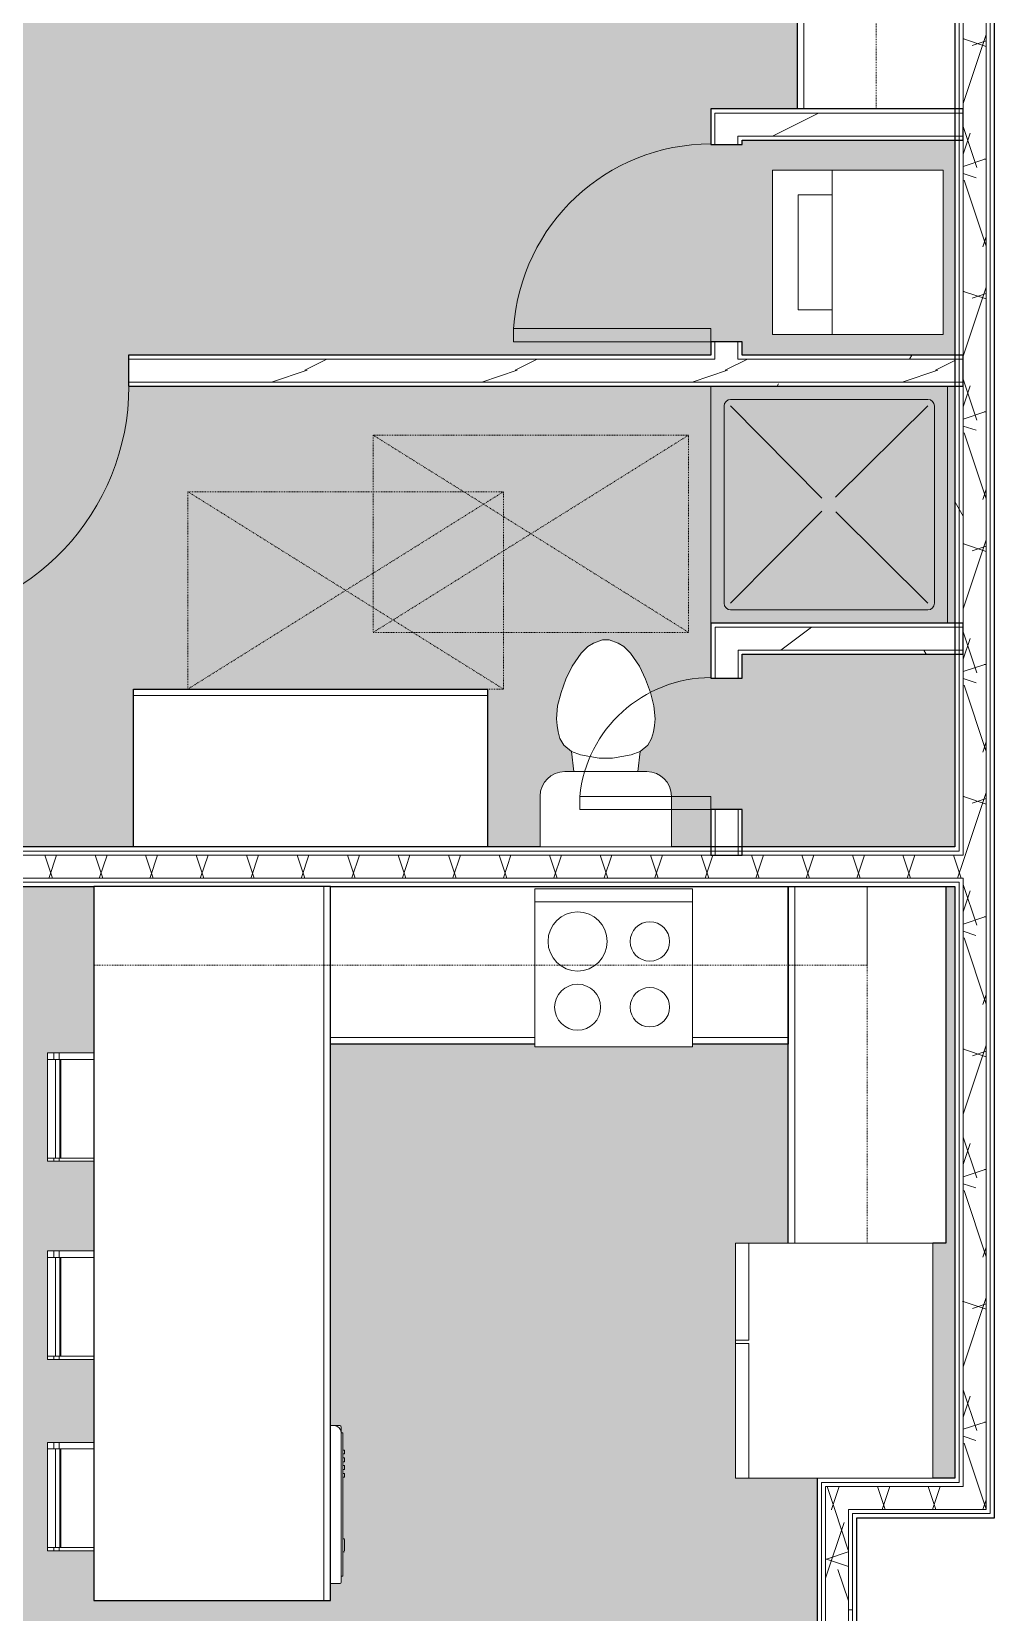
# Model space of a CAD drawing. Header units: inches. Extents: x -4830 to -235, y 9551 to 12852.
# Drawn here: x -3624.5 to -3478, y 11012.8 to 11253.2 of the extents above; entities that cross this region are included whole.
import ezdxf

# ---------------------------------------------------------------- set-up
doc = ezdxf.new("R2010")
doc.units = ezdxf.units.IN
doc.header["$MEASUREMENT"] = 0
doc.linetypes.add('Dash', pattern=[0.25, 0.125, -0.125])
for name, color, linetype, lineweight in [('0-1', 7, 'Continuous', 5), ('0-2', 7, 'Continuous', 9), ('A-AREA-PATT-3', 41, 'Continuous', 9), ('A-DOOR-1', 7, 'Continuous', 9), ('A-DOOR-2', 50, 'Continuous', 13), ('A-GENM-HDLN-1', 7, 'Dash', 9), ('A-WALL-1', 250, 'Continuous', 25), ('A-WALL-2', 7, 'Continuous', 9), ('A-WALL-PATT-1', 7, 'Continuous', 9), ('A-WALL-PATT-2', 8, 'Continuous', 9), ('A-WALL-PATT-3', 253, 'Continuous', 9), ('I-FURN-1', 7, 'Continuous', 9), ('I-WALL-1', 250, 'Continuous', 25), ('P-SANR-FIXT-1', 7, 'Continuous', 9), ('Q-CASE-1', 250, 'Continuous', 25), ('Q-CASE-2', 7, 'Continuous', 9), ('Q-CASE-HDLN-1', 7, 'Dash', 9), ('Q-SPCQ-1', 7, 'Continuous', 9)]:
    doc.layers.add(name, color=color, linetype=linetype, lineweight=lineweight)
pattern_1 = [(0, (0, 0), (61.44, 15.36), [2.534, -43.546, 2.534, -43.546, -245.76]), (0, (0, 0), (61.44, 15.36), [-92.16, 2.534, -89.626, 2.534, -43.546, -107.52]), (0, (0, 0), (61.44, 15.36), [-230.4, 2.534, -28.186, 2.534, -74.266]), (120, (23.04, 7.68), (-44.02215, 45.5286), [2.534, -43.546, 2.534, -43.546, -245.76]), (120, (23.04, 7.68), (-44.02215, 45.5286), [-92.16, 2.534, -89.626, 2.534, -43.546, -107.52]), (120, (23.04, 7.68), (-44.02215, 45.5286), [-230.4, 2.534, -28.186, 2.534, -74.266]), (240, (30.72, 38.4), (-17.41785, -60.8886), [2.534, -43.546, 2.534, -43.546, -245.76]), (240, (30.72, 38.4), (-17.41785, -60.8886), [-92.16, 2.534, -89.626, 2.534, -43.546, -107.52]), (240, (30.72, 38.4), (-17.41785, -60.8886), [-230.4, 2.534, -28.186, 2.534, -74.266])]
pattern_2 = [(216.87, (12.795, 31.987), (95.9612857, 63.9749714), [15.994, -143.942]), (206.565, (31.987, 22.391), (-31.986981, -31.986924), [35.763, -35.763]), (198.435, (31.987, 6.397), (-63.974746, -31.987128), [20.231, -80.922])]
pattern_3 = [(161.57, (0.96, 0.96), (-7.6802237, -0.0009796), [0, -54.643, 6.067, 0]), (18.43, (-0.96, 0.96), (-7.6802237, 0.0009796), [0, -54.643, 6.067, 0]), (108.43, (0.96, 0.96), (3.8382953, -19.2013653), [18.211, -42.499]), (71.57, (-0.96, 0.96), (3.8382953, 19.2013653), [18.211, -42.499])]

# ---------------------------------------------------------------- blocks, each defined once
blk = doc.blocks.new('OD_CW_Base Cabinet - OD_CW_Base Cabinet-1913026-FLOOR PLAN - 3RD FLOOR')
at = {"layer": 'Q-CASE-1'}
for p, q in [((0.74, 24), (0.74, 22)), ((0.74, 0), (36.56, 0)), ((60.56, 0), (96.39, 0))]:
    blk.add_line(p, q, dxfattribs=at)
at = {"layer": 'Q-CASE-2'}
for p, q in [((0.74, 22), (0.74, 24)), ((0.74, 1), (36.56, 1)), ((36.56, 1), (0.74, 1)), ((36.56, 0), (0.74, 0)), ((60.56, 1), (96.39, 1)), ((96.39, 1), (60.56, 1)), ((96.39, 0), (60.56, 0))]:
    blk.add_line(p, q, dxfattribs=at)
blk = doc.blocks.new('OD_CW_Upper Cabinet - OD_CW_Upper Cabinet-1912994-FLOOR PLAN - 3RD FLOOR')
at = {"layer": 'Q-CASE-HDLN-1'}
for p, q in [((0.74, -24), (0.74, -12)), ((0.74, -12), (96.39, -12)), ((96.39, -12), (96.39, -24)), ((96.39, -24), (0.74, -24))]:
    blk.add_line(p, q, dxfattribs=at)
blk = doc.blocks.new('Single-Flush - 36_ x 84_-1372839-FLOOR PLAN - 3RD FLOOR')
at = {"layer": 'A-DOOR-1'}
blk.add_arc((18, 2.37), 36.07, 93.1789, 180, dxfattribs=at)
at = {"layer": 'A-DOOR-2'}
for p, q in [((16, 2.37), (16, 38.39)), ((18, 38.39), (16, 38.39)), ((18, 2.37), (18, 38.39)), ((18, 2.37), (16, 2.37))]:
    blk.add_line(p, q, dxfattribs=at)
blk = doc.blocks.new('Stacked Washer and Dryer - 26_x25_ - Private-1372850-FLOOR PLAN - 3RD FLOOR')
at = {"layer": 'P-SANR-FIXT-1'}
for p, q in [((0, 12.5), (26, 12.5)), ((0, 12.5), (0, -12.5)), ((16.90625, -12.5), (16.90625, 12.5)), ((26, 12.5), (26, -12.5)), ((22.09375, 8.75), (16.90625, 8.75)), ((22.09375, -8.75), (22.09375, 8.75)), ((16.90625, -8.75), (22.09375, -8.75)), ((26, -12.5), (0, -12.5))]:
    blk.add_line(p, q, dxfattribs=at)
blk = doc.blocks.new('OD_CW_Base Cabinet - OD_CW_Base Cabinet-1870406-FLOOR PLAN - 3RD FLOOR')
at = {"layer": 'Q-CASE-1'}
for p, q in [((0.74, -24), (0.74, 0)), ((0.74, 0), (54.6, 0)), ((54.6, 0), (54.6, -24)), ((54.6, -24), (0.74, -24))]:
    blk.add_line(p, q, dxfattribs=at)
at = {"layer": 'Q-CASE-2'}
for p, q in [((0.74, -1), (0.74, 0)), ((0.74, 0), (54.6, 0)), ((54.6, -1), (0.74, -1)), ((0.74, -24), (0.74, -1)), ((0.74, -1), (54.6, -1)), ((54.6, 0), (54.6, -1)), ((54.6, -1), (54.6, -24)), ((54.6, -24), (0.74, -24))]:
    blk.add_line(p, q, dxfattribs=at)
blk = doc.blocks.new('Toilet-Domestic-3D - Toilet-Domestic-3D-1372870-FLOOR PLAN - 3RD FLOOR')
at = {"layer": 'P-SANR-FIXT-1'}
for p, q in [((-5.13, 8), (-3.74, 10)), ((-3.74, 10), (-2.74, 11)), ((-2.74, 11), (-1.87, 11.5)), ((-1.87, 11.5), (-0.5, 12)), ((-0.5, 12), (0.5, 12)), ((0.5, 12), (1.87, 11.5)), ((1.87, 11.5), (2.74, 11)), ((2.74, 11), (3.74, 10)), ((3.74, 10), (5.13, 8)), ((-6.06, 6), (-5.13, 8)), ((5.13, 8), (6.06, 6)), ((-6.79, 4), (-6.06, 6)), ((6.06, 6), (6.79, 4)), ((-7.33, 1.99), (-6.79, 4)), ((6.79, 4), (7.33, 1.99)), ((-7.5, 0), (-7.33, 1.99)), ((7.33, 1.99), (7.5, 0)), ((-7.41, -1), (-7.5, 0)), ((-7.24, -2), (-7.41, -1)), ((-6.97, -3), (-7.24, -2)), ((7.24, -2), (6.97, -3)), ((7.41, -1), (7.24, -2)), ((7.5, 0), (7.41, -1)), ((-6.4, -4), (-6.97, -3)), ((-5.21, -5), (-6.4, -4)), ((6.4, -4), (5.21, -5)), ((6.97, -3), (6.4, -4)), ((-3.84, -5.5), (-5.21, -5)), ((-4.86, -8.02), (-5.21, -5)), ((-1, -6), (-3.84, -5.5)), ((1, -6), (-1, -6)), ((3.84, -5.5), (1, -6)), ((5.21, -5), (3.84, -5.5)), ((4.86, -8.02), (5.21, -5)), ((6.25, -8.02), (-6.25, -8.02)), ((-9.98, -11.75), (-9.98, -19.48)), ((9.98, -19.48), (9.98, -11.75)), ((-9.98, -19.48), (9.98, -19.48))]:
    blk.add_line(p, q, dxfattribs=at)
for centre, start, end in [((-6.25, -11.75), 90, 180), ((6.25, -11.75), 0, 90)]:
    blk.add_arc(centre, 3.73, start, end, dxfattribs=at)
blk = doc.blocks.new('Shower Base-3D - 36_ x 36_-V6-FLOOR PLAN - 3RD FLOOR')
at = {"layer": 'P-SANR-FIXT-1'}
for p, q in [((-18, 18), (-18, -18)), ((18, -18), (18, 18)), ((-16, -15), (-16, 15)), ((-15, 16), (15, 16)), ((-1.12, 1), (-15, 15)), ((0.97, 1.14), (15, 15)), ((16, 15), (16, -15)), ((-1.13, -0.98), (-15, -15)), ((1.01, -1.11), (15, -15)), ((15, -16), (-15, -16))]:
    blk.add_line(p, q, dxfattribs=at)
for centre, start, end in [((-15, 15), 90, 180), ((15, 15), 360, 90), ((-15, -15), 180, 270), ((15, -15), 270, 0)]:
    blk.add_arc(centre, 1, start, end, dxfattribs=at)
blk = doc.blocks.new('ADA Clearances - 30_x48_-1721371-FLOOR PLAN - 3RD FLOOR')
at = {"layer": 'A-GENM-HDLN-1'}
for p, q in [((15, -24), (-15, 24)), ((-15, -24), (15, 24)), ((15, 24), (-15, 24)), ((-15, 24), (-15, -24)), ((15, -24), (15, 24)), ((-15, -24), (15, -24))]:
    blk.add_line(p, q, dxfattribs=at)
blk = doc.blocks.new('Single-Flush - CLOSET-1720256-FLOOR PLAN - 3RD FLOOR')
at = {"layer": 'A-DOOR-1'}
blk.add_arc((10, -2.38), 20.07, 180, 264.2799, dxfattribs=at)
at = {"layer": 'A-DOOR-2'}
for p, q in [((8, -2.38), (8, -22.34)), ((10, -2.38), (8, -2.38)), ((10, -2.38), (10, -22.34)), ((10, -22.34), (8, -22.34))]:
    blk.add_line(p, q, dxfattribs=at)
blk = doc.blocks.new('ADA Clearances - 30_x48_-V14-FLOOR PLAN - 3RD FLOOR')
at = {"layer": 'A-GENM-HDLN-1'}
for p, q in [((15, -24), (-15, 24)), ((-15, -24), (15, 24)), ((15, 24), (-15, 24)), ((15, -24), (15, 24)), ((-15, -21.57), (-15, -24)), ((-15, -24), (15, -24))]:
    blk.add_line(p, q, dxfattribs=at)
blk = doc.blocks.new('Single-Flush - 30_ x 80_-1421383-FLOOR PLAN - 3RD FLOOR')
at = {"layer": 'A-DOOR-1'}
blk.add_arc((15, -2.375), 30.067, 180, 266.18593, dxfattribs=at)
at = {"layer": 'A-DOOR-2'}
for p, q in [((13, -2.375), (13, -32.375)), ((15, -2.375), (13, -2.375)), ((15, -2.375), (15, -32.375)), ((15, -32.375), (13, -32.375))]:
    blk.add_line(p, q, dxfattribs=at)
blk = doc.blocks.new('OD_CW_Base Cabinet - OD_CW_Base Cabinet-1862371-FLOOR PLAN - 3RD FLOOR')
at = {"layer": 'Q-CASE-1'}
for p, q in [((109.34, 24), (0.74, 24)), ((0.74, 24), (0.74, -12)), ((109.34, -12), (109.34, 24)), ((0.74, -12), (109.34, -12))]:
    blk.add_line(p, q, dxfattribs=at)
at = {"layer": 'Q-CASE-2'}
for p, q in [((0.74, -11), (0.74, 24)), ((0.74, 24), (109.34, 24)), ((109.34, 24), (109.34, -11)), ((0.74, -12), (0.74, -11)), ((0.74, -11), (109.34, -11)), ((109.34, -11), (0.74, -11)), ((109.34, -12), (0.74, -12)), ((109.34, -11), (109.34, -12))]:
    blk.add_line(p, q, dxfattribs=at)
blk = doc.blocks.new('Refrigerator_-_Side-by-Side_6047 - 36_ X 30_-345559-FLOOR PLAN - 3RD FLOOR')
at = {"layer": 'Q-SPCQ-1'}
for p, q in [((17.87, 14.42), (-17.88, 14.42)), ((-17.88, 14.42), (-17.88, -15.58)), ((17.87, -15.58), (17.87, 14.42)), ((-17.88, -13.58), (-3.13, -13.58)), ((-17.88, -13.58), (-17.88, -15.58)), ((-3.13, -15.58), (-3.13, -13.58)), ((-2.63, -13.58), (17.87, -13.58)), ((-2.63, -13.58), (-2.63, -15.58)), ((17.87, -15.58), (17.87, -13.58)), ((-17.88, -15.58), (17.87, -15.58)), ((-3.13, -15.58), (-17.88, -15.58)), ((17.87, -15.58), (-2.63, -15.58))]:
    blk.add_line(p, q, dxfattribs=at)
blk = doc.blocks.new('Range - 24_ x 24_-1352610-FLOOR PLAN - 3RD FLOOR')
at = {"layer": 'Q-SPCQ-1'}
for p, q in [((24, 24), (0, 24)), ((0, 24), (0, 0)), ((0, 22), (24, 22)), ((24, 0), (24, 24)), ((0, 0), (24, 0))]:
    blk.add_line(p, q, dxfattribs=at)
for centre, radius, start, end in [((6.5, 16), 4.5, 360, 180), ((17.5, 16), 3, 360, 180), ((6.5, 16), 4.5, 180, 0), ((17.5, 16), 3, 180, 0), ((6.5, 6), 3.5, 360, 180), ((17.5, 6), 3, 360, 180), ((6.5, 6), 3.5, 180, 0), ((17.5, 6), 3, 180, 0)]:
    blk.add_arc(centre, radius, start, end, dxfattribs=at)
blk = doc.blocks.new('OD_CW_Base Cabinet - OD_CW_Base Cabinet-1445441-FLOOR PLAN - 3RD FLOOR')
at = {"layer": 'Q-CASE-1'}
for p, q in [((0.74, -24), (0.74, 0)), ((0.74, 0), (15.27, 0)), ((39.27, 0), (70.36, 0)), ((70.36, 0), (70.36, -24)), ((70.36, -24), (0.74, -24))]:
    blk.add_line(p, q, dxfattribs=at)
at = {"layer": 'Q-CASE-2'}
for p, q in [((0.74, -1), (0.74, 0)), ((0.74, 0), (15.27, 0)), ((15.27, -1), (0.74, -1)), ((0.74, -24), (0.74, -1)), ((0.74, -1), (15.27, -1)), ((39.27, 0), (70.36, 0)), ((70.36, -1), (39.27, -1)), ((39.27, -1), (70.36, -1)), ((70.36, 0), (70.36, -1)), ((70.36, -1), (70.36, -24)), ((70.36, -24), (0.74, -24))]:
    blk.add_line(p, q, dxfattribs=at)
blk = doc.blocks.new('OD_CW_Base Cabinet - OD_CW_Base Cabinet-1916693-FLOOR PLAN - 3RD FLOOR')
at = {"layer": 'Q-CASE-1'}
for p, q in [((0.74, 0), (54.99, 0)), ((54.99, 0), (54.99, -24)), ((0.74, -24), (0.74, -22)), ((54.99, -24), (0.74, -24))]:
    blk.add_line(p, q, dxfattribs=at)
at = {"layer": 'Q-CASE-2'}
for p, q in [((0.74, 0), (54.99, 0)), ((54.99, -1), (0.74, -1)), ((0.74, -1), (54.99, -1)), ((54.99, 0), (54.99, -1)), ((54.99, -1), (54.99, -24)), ((0.74, -24), (0.74, -22)), ((54.99, -24), (0.74, -24))]:
    blk.add_line(p, q, dxfattribs=at)
blk = doc.blocks.new('Dishwasher_15404 - 34_ counter-V26-FLOOR PLAN - 3RD FLOOR')
at = {"layer": 'Q-SPCQ-1'}
for p, q in [((25.8, 24), (25.25, 24)), ((26.68, 24), (25.8, 24)), ((26.87, 22.93), (26.87, 23.8)), ((26.87, 0.2), (26.87, 22.93)), ((26.87, 22.91), (27.12, 22.91)), ((27.12, 22.91), (27.12, 1.09)), ((27.37, 20.28), (27.12, 20.28)), ((27.12, 19.69), (27.37, 19.69)), ((27.37, 20.28), (27.37, 19.69)), ((27.37, 19.1), (27.12, 19.1)), ((27.12, 18.51), (27.37, 18.51)), ((27.37, 17.92), (27.12, 17.92)), ((27.12, 17.33), (27.37, 17.33)), ((27.37, 19.1), (27.37, 18.51)), ((27.37, 17.92), (27.37, 17.33)), ((27.37, 16.74), (27.12, 16.74)), ((27.12, 16.15), (27.37, 16.15)), ((27.37, 16.74), (27.37, 16.15)), ((27.37, 6.79), (27.12, 6.79)), ((27.12, 4.82), (27.37, 4.82)), ((27.37, 6.66), (27.37, 5.81)), ((27.37, 5.81), (27.37, 4.96)), ((26.87, 1.09), (27.12, 1.09)), ((25.25, 0), (26.68, 0))]:
    blk.add_line(p, q, dxfattribs=at)
for centre, radius, start, end in [((25.8, 22.93), 1.07, 360, 90), ((26.68, 23.8), 0.197, 0, 90), ((26.68, 0.2), 0.197, 270, 360), ((26.68, 0.2), 0.197, 285, 345)]:
    blk.add_arc(centre, radius, start, end, dxfattribs=at)
blk = doc.blocks.new('OD_CW_Upper Cabinet - OD_CW_Upper Cabinet-1916694-FLOOR PLAN - 3RD FLOOR')
at = {"layer": 'Q-CASE-HDLN-1'}
for p, q in [((118.36, 24), (0.74, 24)), ((0.74, 24), (0.74, 12)), ((118.36, 12), (118.36, 24)), ((0.74, 12), (118.36, 12))]:
    blk.add_line(p, q, dxfattribs=at)
blk = doc.blocks.new('Bar_Stool_6722_1_ - Bar_Stool_6722_1_-V27-FLOOR PLAN - 3RD FLOOR')
at = {"layer": 'I-FURN-1'}
for p, q in [((0, 1.78), (0, 7.07)), ((1, 2.03), (1, 7.07)), ((16, 7.07), (16, 2.03)), ((16.5, 7.07), (16.5, 1.78)), ((1, 1.78), (0, 1.78)), ((0, 1.78), (0, 0.98)), ((1, 0.98), (0, 0.98)), ((0, 0.98), (0, 0)), ((1, 1.91), (1, 2.03)), ((16, 2.03), (1, 2.03)), ((1, 1.24), (1, 1.91)), ((16, 1.91), (1, 1.91)), ((1, 0), (1, 1.24)), ((1, 1.24), (16, 1.24)), ((16, 2.03), (16, 1.91)), ((16, 1.91), (16, 1.24)), ((16.5, 1.78), (16, 1.78)), ((16, 1.24), (16, 0)), ((16.5, 0.98), (16, 0.98)), ((16.5, 0.98), (16.5, 1.78)), ((16.5, 0), (16.5, 0.98)), ((0, 0), (1, 0)), ((1, 0), (16, 0)), ((16, 0), (16.5, 0))]:
    blk.add_line(p, q, dxfattribs=at)
blk = doc.blocks.new('OD_CW_Upper Cabinet - OD_CW_Upper Cabinet-1916695-FLOOR PLAN - 3RD FLOOR')
at = {"layer": 'Q-CASE-HDLN-1'}
for p, q in [((54.99, 24), (0.74, 24)), ((0.74, 24), (0.74, 12)), ((54.99, 12), (54.99, 24)), ((0.74, 12), (54.99, 12))]:
    blk.add_line(p, q, dxfattribs=at)
blk = doc.blocks.new('CTR - 1st Phase - Unit Layouts_rvt-1-FLOOR PLAN - 3RD FLOOR')
at = {"layer": 'A-WALL-PATT-1'}
h = blk.add_hatch(dxfattribs=at)
h.set_pattern_fill('FP_1', color=256, style=0, pattern_type=2)
h.set_pattern_definition(pattern_1)
h.paths.add_polyline_path([(-3495.3, 11203.36), (-3483.97, 11203.38), (-3483.97, 11203.98), (-3517, 11203.98), (-3517, 11203.36), (-3508.67, 11203.36)], flags=0)
h.paths.add_polyline_path([(-3648.46, 11203.36), (-3645.72, 11203.36), (-3645.72, 11203.98), (-3648.46, 11203.97)], flags=0)
h.paths.add_polyline_path([(-3609.72, 11203.36), (-3520.5, 11203.36), (-3520.5, 11203.98), (-3609.72, 11203.98)], flags=0)
h = blk.add_hatch(dxfattribs=at)
h.set_pattern_fill('FP_1', color=256, style=0, pattern_type=2)
h.set_pattern_definition(pattern_1)
h.paths.add_polyline_path([(-3648.46, 11199.23), (-3645.72, 11199.23), (-3645.72, 11199.86), (-3648.46, 11199.86)], flags=0)
h.paths.add_polyline_path([(-3495.3, 11199.23), (-3483.97, 11199.23), (-3483.97, 11199.86), (-3609.72, 11199.86), (-3609.72, 11199.23), (-3511.75, 11199.23)], flags=0)
h = blk.add_hatch(dxfattribs=at)
h.set_pattern_fill('FP_1', color=256, style=0, pattern_type=2)
h.set_pattern_definition(pattern_1)
h.paths.add_polyline_path([(-3516.35, 11158.48), (-3483.97, 11158.48), (-3483.97, 11159.11), (-3516.97, 11159.11), (-3516.97, 11158.48)], flags=0)
at = {"layer": 'A-WALL-PATT-2'}
h = blk.add_hatch(dxfattribs=at)
h.set_pattern_fill('FP_2', color=256, style=0, pattern_type=2)
h.set_pattern_definition(pattern_2)
h.paths.add_polyline_path([(-3495.3, 11237.26), (-3483.97, 11237.26), (-3483.97, 11240.76), (-3517, 11240.76), (-3517, 11237.26), (-3511.75, 11237.26)], flags=0)
h = blk.add_hatch(dxfattribs=at)
h.set_pattern_fill('FP_2', color=256, style=0, pattern_type=2)
h.set_pattern_definition(pattern_2)
h.paths.add_polyline_path([(-3492.25, 11199.86), (-3482.72, 11199.86), (-3483.97, 11199.99), (-3483.97, 11203.36), (-3609.72, 11203.36), (-3609.72, 11199.86), (-3495.3, 11199.86)], flags=0)
h.paths.add_polyline_path([(-3648.46, 11199.86), (-3645.72, 11199.86), (-3645.72, 11203.36), (-3649.09, 11203.36), (-3649.09, 11199.86)], flags=0)
h = blk.add_hatch(dxfattribs=at)
h.set_pattern_fill('FP_2', color=256, style=0, pattern_type=2)
h.set_pattern_definition(pattern_2)
h.paths.add_polyline_path([(-3520.47, 11159.11), (-3483.97, 11159.11), (-3483.97, 11162.61), (-3520.47, 11162.61)], flags=0)
h = blk.add_hatch(dxfattribs=at)
h.set_pattern_fill('FP_2', color=256, style=0, pattern_type=2)
h.set_pattern_definition(pattern_2)
h.paths.add_polyline_path([(-3517.61, 11129.19), (-3516.97, 11129.19), (-3516.97, 11134.86), (-3520.47, 11134.86), (-3520.47, 11129.19)], flags=0)
h.paths.add_polyline_path([(-3516.97, 11154.86), (-3516.97, 11159.11), (-3520.47, 11159.11), (-3520.47, 11154.86)], flags=0)
at = {"layer": 'A-WALL-1'}
for p, q in [((-3520.5, 11241.39), (-3521.12, 11241.39)), ((-3521.12, 11241.39), (-3521.12, 11236.01)), ((-3516.37, 11241.39), (-3520.5, 11241.39)), ((-3482.72, 11241.39), (-3516.37, 11241.39)), ((-3482.72, 11236.64), (-3482.72, 11241.39)), ((-3521.12, 11236.01), (-3516.37, 11236.01)), ((-3516.37, 11236.01), (-3516.37, 11236.64)), ((-3516.37, 11236.64), (-3482.72, 11236.64)), ((-3516.37, 11206.01), (-3521.12, 11206.01)), ((-3521.12, 11206.01), (-3521.12, 11203.98)), ((-3516.37, 11203.98), (-3516.37, 11206.01)), ((-3521.12, 11203.98), (-3609.72, 11203.98)), ((-3609.72, 11203.98), (-3609.72, 11199.23)), ((-3482.72, 11203.98), (-3516.37, 11203.98)), ((-3482.72, 11199.23), (-3482.72, 11203.98)), ((-3609.72, 11199.23), (-3482.72, 11199.23)), ((-3482.72, 11163.23), (-3521.1, 11163.23)), ((-3521.1, 11163.23), (-3521.1, 11162.61)), ((-3482.72, 11158.48), (-3482.72, 11163.23)), ((-3521.1, 11162.61), (-3521.1, 11158.48)), ((-3521.1, 11158.48), (-3521.1, 11154.86)), ((-3516.35, 11158.48), (-3482.72, 11158.48)), ((-3516.35, 11154.86), (-3516.35, 11158.48)), ((-3521.1, 11154.86), (-3516.35, 11154.86)), ((-3521.1, 11134.86), (-3521.1, 11127.94)), ((-3516.35, 11134.86), (-3521.1, 11134.86)), ((-3516.35, 11127.94), (-3516.35, 11134.86)), ((-3521.1, 11127.94), (-3516.35, 11127.94))]:
    blk.add_line(p, q, dxfattribs=at)
at = {"layer": 'A-WALL-2'}
for p, q in [((-3520.5, 11240.76), (-3520.5, 11236.01)), ((-3520.5, 11240.76), (-3517, 11240.76)), ((-3517, 11240.76), (-3516.37, 11240.76)), ((-3482.72, 11240.76), (-3516.37, 11240.76)), ((-3517, 11237.26), (-3517, 11236.01)), ((-3517, 11237.26), (-3516.37, 11237.26)), ((-3482.72, 11237.26), (-3516.37, 11237.26)), ((-3520.5, 11206.01), (-3520.5, 11203.98)), ((-3517, 11206.01), (-3517, 11203.98)), ((-3520.5, 11203.98), (-3520.5, 11203.36)), ((-3517, 11203.98), (-3517, 11203.36)), ((-3520.5, 11203.36), (-3609.72, 11203.36)), ((-3482.72, 11203.36), (-3517, 11203.36)), ((-3482.72, 11199.86), (-3609.72, 11199.86)), ((-3520.47, 11162.61), (-3482.72, 11162.61)), ((-3520.47, 11159.11), (-3520.47, 11162.61)), ((-3520.47, 11158.48), (-3520.47, 11159.11)), ((-3520.47, 11154.86), (-3520.47, 11158.48)), ((-3516.97, 11159.11), (-3516.97, 11158.48)), ((-3516.97, 11159.11), (-3482.72, 11159.11)), ((-3516.97, 11158.48), (-3516.97, 11159.11)), ((-3516.97, 11154.86), (-3516.97, 11158.48)), ((-3520.47, 11127.94), (-3520.47, 11134.86)), ((-3516.97, 11127.94), (-3516.97, 11134.86))]:
    blk.add_line(p, q, dxfattribs=at)
at = {"layer": '0-2'}
for name, p, rotation in [('OD_CW_Base Cabinet - OD_CW_Base Cabinet-1913026-FLOOR PLAN - 3RD FLOOR', (-3507.97, 11337.78), 270.0000000000008), ('OD_CW_Upper Cabinet - OD_CW_Upper Cabinet-1912994-FLOOR PLAN - 3RD FLOOR', (-3507.97, 11240.65), 90.00000000000357), ('Single-Flush - 30_ x 80_-1421383-FLOOR PLAN - 3RD FLOOR', (-3518.75, 11221.01), 270), ('Stacked Washer and Dryer - 26_x25_ - Private-1372850-FLOOR PLAN - 3RD FLOOR', (-3485.75, 11219.61), 180), ('Single-Flush - 36_ x 84_-1372839-FLOOR PLAN - 3RD FLOOR', (-3627.72, 11201.61), 180), ('ADA Clearances - 30_x48_-1721371-FLOOR PLAN - 3RD FLOOR', (-3548.49, 11176.8), 89.99999999999937), ('ADA Clearances - 30_x48_-V14-FLOOR PLAN - 3RD FLOOR', (-3576.67, 11168.19), 89.99999999999937), ('Single-Flush - CLOSET-1720256-FLOOR PLAN - 3RD FLOOR', (-3518.72, 11144.86), 269.9999999999927), ('OD_CW_Base Cabinet - OD_CW_Base Cabinet-1862371-FLOOR PLAN - 3RD FLOOR', (-3590.97, 11013.85), 90.00000000000495), ('OD_CW_Base Cabinet - OD_CW_Base Cabinet-1445441-FLOOR PLAN - 3RD FLOOR', (-3508.61, 11099.19), 180), ('OD_CW_Base Cabinet - OD_CW_Base Cabinet-1916693-FLOOR PLAN - 3RD FLOOR', (-3509.35, 11068.2), 90.00000000000027), ('OD_CW_Upper Cabinet - OD_CW_Upper Cabinet-1916695-FLOOR PLAN - 3RD FLOOR', (-3509.35, 11123.93), 270.0000000000122), ('Bar_Stool_6722_1_ - Bar_Stool_6722_1_-V27-FLOOR PLAN - 3RD FLOOR', (-3622.05, 11097.88), 270.0000000000975), ('Refrigerator_-_Side-by-Side_6047 - 36_ X 30_-345559-FLOOR PLAN - 3RD FLOOR', (-3501.77, 11051.06), 270.000000000003), ('Bar_Stool_6722_1_ - Bar_Stool_6722_1_-V27-FLOOR PLAN - 3RD FLOOR', (-3622.05, 11067.76), 270.0000000000975), ('Bar_Stool_6722_1_ - Bar_Stool_6722_1_-V27-FLOOR PLAN - 3RD FLOOR', (-3622.05, 11038.64), 270.0000000000975)]:
    blk.add_blockref(name, p, dxfattribs=dict(at, rotation=rotation))
for name, p in [('Shower Base-3D - 36_ x 36_-V6-FLOOR PLAN - 3RD FLOOR', (-3503.1, 11181.23)), ('Toilet-Domestic-3D - Toilet-Domestic-3D-1372870-FLOOR PLAN - 3RD FLOOR', (-3537.1, 11148.67)), ('OD_CW_Base Cabinet - OD_CW_Base Cabinet-1870406-FLOOR PLAN - 3RD FLOOR', (-3609.7, 11153.19)), ('OD_CW_Upper Cabinet - OD_CW_Upper Cabinet-1916694-FLOOR PLAN - 3RD FLOOR', (-3615.71, 11099.19)), ('Range - 24_ x 24_-1352610-FLOOR PLAN - 3RD FLOOR', (-3547.88, 11098.81)), ('Dishwasher_15404 - 34_ counter-V26-FLOOR PLAN - 3RD FLOOR', (-3604.22, 11017.19))]:
    blk.add_blockref(name, p, dxfattribs=at)
blk = doc.blocks.new('CTR - 1st Phase - Common Walls_rvt-1-FLOOR PLAN - 3RD FLOOR')
at = {"layer": 'A-AREA-PATT-3'}
h = blk.add_hatch(color=256, dxfattribs=at)
h.paths.add_polyline_path([(-3650.72, 11373.79), (-3648.97, 11373.79), (-3648.97, 11337.79), (-3650.72, 11337.79), (-3650.72, 11373.41)], flags=0)
h.paths.add_polyline_path([(-3851.85, 11129.19), (-3795.96, 11129.19), (-3795.96, 11209.19), (-3717.96, 11209.19), (-3717.96, 11129.19), (-3653.21, 11129.19), (-3653.21, 11130.94), (-3648.46, 11130.94), (-3648.46, 11129.19), (-3608.96, 11129.19), (-3608.96, 11153.19), (-3555.1, 11153.19), (-3555.1, 11129.19), (-3547.07, 11129.19), (-3547.07, 11136.92), (-3546.95, 11137.88), (-3546.58, 11138.78), (-3545.98, 11139.55), (-3545.21, 11140.14), (-3544.31, 11140.51), (-3542.72, 11140.64), (-3541.96, 11140.64), (-3542.31, 11143.67), (-3543.5, 11144.67), (-3544.07, 11145.67), (-3544.42, 11147.18), (-3544.6, 11148.67), (-3544.42, 11150.66), (-3543.89, 11152.67), (-3543.16, 11154.67), (-3542.23, 11156.67), (-3540.84, 11158.67), (-3539.84, 11159.67), (-3538.97, 11160.17), (-3537.6, 11160.67), (-3536.6, 11160.67), (-3535.22, 11160.17), (-3534.36, 11159.67), (-3533.36, 11158.67), (-3531.97, 11156.67), (-3531.04, 11154.67), (-3530.31, 11152.67), (-3529.77, 11150.66), (-3529.6, 11148.67), (-3529.77, 11147.18), (-3529.86, 11146.67), (-3530.13, 11145.67), (-3530.7, 11144.67), (-3531.89, 11143.67), (-3532.24, 11140.64), (-3530.42, 11140.59), (-3529.77, 11140.47), (-3528.99, 11140.14), (-3528.21, 11139.55), (-3527.62, 11138.78), (-3527.25, 11137.88), (-3527.12, 11136.92), (-3527.12, 11129.19), (-3521.1, 11129.19), (-3521.1, 11134.86), (-3516.35, 11134.86), (-3516.35, 11129.19), (-3483.97, 11129.19), (-3483.97, 11158.48), (-3516.35, 11158.48), (-3516.35, 11154.86), (-3521.1, 11154.86), (-3521.1, 11163.23), (-3483.97, 11163.23), (-3483.97, 11199.23), (-3609.72, 11199.23), (-3609.72, 11203.98), (-3521.12, 11203.98), (-3521.12, 11206.01), (-3516.37, 11206.01), (-3516.37, 11203.98), (-3483.97, 11203.98), (-3483.97, 11236.64), (-3516.37, 11236.64), (-3516.37, 11236.01), (-3521.12, 11236.01), (-3521.12, 11241.39), (-3507.97, 11241.39), (-3507.97, 11337.04), (-3515.97, 11337.04), (-3515.97, 11372.79), (-3555.97, 11372.79), (-3555.97, 11364.39), (-3553.69, 11364.39), (-3553.49, 11364.19), (-3553.49, 11363.29), (-3553.24, 11363.29), (-3553.24, 11359.43), (-3552.99, 11359.43), (-3552.99, 11357.73), (-3553.24, 11357.73), (-3553.24, 11348.24), (-3552.99, 11348.24), (-3552.99, 11347.65), (-3553.24, 11347.65), (-3553.24, 11347.06), (-3552.99, 11347.06), (-3552.99, 11346.46), (-3553.24, 11346.46), (-3553.24, 11345.87), (-3552.99, 11345.87), (-3552.99, 11345.28), (-3553.24, 11345.28), (-3553.24, 11344.69), (-3552.99, 11344.69), (-3552.99, 11344.1), (-3553.24, 11344.1), (-3553.24, 11341.48), (-3553.49, 11341.46), (-3553.55, 11340.53), (-3553.69, 11340.39), (-3555.97, 11340.39), (-3555.97, 11264.42), (-3591.97, 11264.42), (-3591.97, 11277.96), (-3602.42, 11277.96), (-3602.38, 11294.46), (-3591.97, 11294.46), (-3591.97, 11305.96), (-3602.42, 11305.96), (-3602.38, 11322.46), (-3591.97, 11322.46), (-3591.97, 11333.96), (-3602.42, 11333.96), (-3602.42, 11350.46), (-3591.97, 11350.46), (-3591.97, 11372.79), (-3612.72, 11372.79), (-3612.72, 11373.79), (-3614.72, 11373.79), (-3614.72, 11375.73), (-3650.72, 11375.73), (-3650.72, 11373.79), (-3652.72, 11373.79), (-3652.72, 11372.79), (-3668.12, 11372.79), (-3668.12, 11430.61), (-3722.28, 11430.61), (-3722.28, 11414.61), (-3740.28, 11414.61), (-3740.28, 11418.61), (-3776.28, 11418.61), (-3776.28, 11414.61), (-3794.28, 11414.61), (-3794.28, 11430.61), (-3820.72, 11430.61), (-3820.72, 11436.8), (-3822.2, 11436.8), (-3822.2, 11424.76), (-3851.85, 11424.76), (-3851.85, 11394.61), (-3855.22, 11394.61), (-3855.22, 11356.59), (-3851.85, 11356.59), (-3851.85, 11317.81), (-3855.22, 11317.81), (-3855.22, 11279.79), (-3851.85, 11279.79), (-3851.85, 11249.94), (-3723.96, 11249.94), (-3723.96, 11245.19), (-3851.85, 11245.19), (-3851.85, 11241.01), (-3855.72, 11241.01), (-3855.72, 11239.01), (-3856.29, 11239.01), (-3856.29, 11204.99), (-3855.72, 11204.99), (-3855.72, 11202.99), (-3854.47, 11202.99), (-3854.47, 11206.27), (-3826.32, 11206.27), (-3826.32, 11207.56), (-3821.57, 11207.56), (-3821.57, 11201.52), (-3854.47, 11201.52), (-3854.47, 11202.61), (-3855.22, 11202.61), (-3855.22, 11164.59), (-3851.85, 11164.59), (-3851.85, 11131.98)], flags=0)
h.paths.add_polyline_path([(-3716.03, 11129.69), (-3716.03, 11147.69), (-3698.03, 11147.69), (-3698.03, 11129.69), (-3706.02, 11129.69)], flags=0)
h.paths.add_polyline_path([(-3816.97, 11129.69), (-3817.96, 11129.69), (-3817.96, 11147.69), (-3799.96, 11147.69), (-3799.96, 11129.69), (-3811.39, 11129.69)], flags=0)
h.paths.add_polyline_path([(-3648.46, 11164.94), (-3649.34, 11164.94), (-3649.34, 11200.94), (-3652.34, 11200.94), (-3652.34, 11164.94), (-3653.21, 11164.94), (-3653.21, 11171.19), (-3681.96, 11171.19), (-3681.96, 11188.86), (-3682.71, 11188.86), (-3682.71, 11191.36), (-3681.96, 11191.36), (-3681.96, 11216.61), (-3680.59, 11216.61), (-3680.59, 11239.61), (-3681.96, 11239.61), (-3681.96, 11239.86), (-3682.71, 11239.86), (-3682.71, 11242.36), (-3681.96, 11242.36), (-3681.96, 11245.19), (-3687.96, 11245.19), (-3687.96, 11249.94), (-3648.46, 11249.94), (-3648.38, 11203.98), (-3645.72, 11203.98), (-3645.72, 11199.23), (-3648.46, 11199.23), (-3648.46, 11171.81)], flags=0)
h.paths.add_polyline_path([(-3653.21, 11175.94), (-3653.21, 11245.19), (-3677.21, 11245.19), (-3677.21, 11242.36), (-3676.46, 11242.32), (-3676.46, 11239.86), (-3677.21, 11239.86), (-3677.21, 11239.61), (-3679.21, 11239.61), (-3679.21, 11214.61), (-3680.59, 11214.61), (-3680.59, 11191.61), (-3677.21, 11191.61), (-3677.21, 11191.36), (-3676.46, 11191.36), (-3676.46, 11188.86), (-3677.21, 11188.86), (-3677.21, 11175.94)], flags=0)
h.paths.add_polyline_path([(-3485.75, 11207.11), (-3511.75, 11207.11), (-3511.75, 11232.11), (-3485.75, 11232.11), (-3485.75, 11213.49)], flags=0)
h.paths.add_polyline_path([(-3828.22, 11208.31), (-3853.47, 11208.31), (-3853.47, 11236.31), (-3828.22, 11236.31), (-3828.22, 11218.13), (-3827.72, 11218.06), (-3827.72, 11218), (-3828.22, 11218), (-3828.22, 11216.72)], flags=0)
h.paths.add_polyline_path([(-3826.32, 11237.56), (-3826.32, 11243.04), (-3821.57, 11243.04), (-3821.57, 11237.56), (-3825.7, 11237.56)], flags=0)
h.paths.add_polyline_path([(-3719.79, 11330.34), (-3803.79, 11330.34), (-3803.79, 11365.34), (-3797.79, 11365.34), (-3797.79, 11366.34), (-3725.79, 11366.34), (-3725.79, 11365.34), (-3719.79, 11365.34), (-3719.79, 11334.34)], flags=0)
h.paths.add_polyline_path([(-3483.97, 11337.04), (-3483.97, 11372.79), (-3485.97, 11372.79), (-3485.97, 11337.04)], flags=0)
h.paths.add_polyline_path([(-3692.6, 11369.66), (-3705.72, 11369.66), (-3705.72, 11375.66), (-3706.72, 11375.66), (-3706.72, 11411.66), (-3705.72, 11411.66), (-3705.72, 11417.66), (-3670.72, 11417.66), (-3670.72, 11369.66), (-3678.22, 11369.66)], flags=0)
h.paths.add_polyline_path([(-3843.59, 11369.66), (-3850.85, 11369.66), (-3850.85, 11417.66), (-3815.85, 11417.66), (-3815.85, 11411.66), (-3814.85, 11411.66), (-3814.85, 11375.66), (-3815.85, 11375.66), (-3815.85, 11369.66), (-3843.35, 11369.66)], flags=0)
h = blk.add_hatch(color=256, dxfattribs=at)
h.paths.add_polyline_path([(-3519.75, 10918.03), (-3555.75, 10918.03), (-3555.75, 10919.78), (-3519.75, 10919.78), (-3519.75, 10918.65)], flags=0)
h.paths.add_polyline_path([(-3504.92, 10968.99), (-3540.92, 10968.99), (-3540.92, 10970.74), (-3504.92, 10970.74)], flags=0)
h.paths.add_polyline_path([(-3706.02, 10841.19), (-3609.17, 10841.19), (-3609.17, 10865.56), (-3604.42, 10865.56), (-3604.42, 10865.19), (-3556.85, 10865.19), (-3556.85, 10841.19), (-3548.82, 10841.19), (-3548.82, 10848.92), (-3548.7, 10849.88), (-3548.33, 10850.78), (-3547.73, 10851.55), (-3546.96, 10852.14), (-3546.06, 10852.51), (-3544.47, 10852.64), (-3543.71, 10852.64), (-3544.06, 10855.67), (-3545.25, 10856.67), (-3545.82, 10857.67), (-3546.17, 10859.18), (-3546.35, 10860.67), (-3546.17, 10862.66), (-3545.64, 10864.67), (-3544.91, 10866.67), (-3543.98, 10868.67), (-3542.59, 10870.67), (-3541.59, 10871.67), (-3540.72, 10872.17), (-3539.35, 10872.67), (-3538.35, 10872.67), (-3536.97, 10872.17), (-3536.11, 10871.67), (-3535.11, 10870.67), (-3533.72, 10868.67), (-3532.79, 10866.67), (-3532.06, 10864.67), (-3531.52, 10862.66), (-3531.35, 10860.67), (-3531.52, 10859.18), (-3531.72, 10858.27), (-3531.88, 10857.67), (-3532.45, 10856.67), (-3533.64, 10855.67), (-3533.99, 10852.64), (-3532.6, 10852.64), (-3531.63, 10852.51), (-3530.74, 10852.14), (-3529.96, 10851.55), (-3529.37, 10850.78), (-3529, 10849.88), (-3528.87, 10848.64), (-3528.87, 10841.19), (-3522.85, 10841.19), (-3522.85, 10841.31), (-3518.1, 10841.31), (-3518.1, 10841.19), (-3483.97, 10841.19), (-3483.97, 10902.56), (-3538.37, 10902.56), (-3538.37, 10907.31), (-3520.75, 10907.31), (-3520.75, 10916.03), (-3519.75, 10916.03), (-3519.75, 10918.03), (-3517.81, 10918.03), (-3517.81, 10918.65), (-3515.94, 10918.65), (-3515.94, 10918.03), (-3514, 10918.03), (-3514, 10916.03), (-3516, 10916.03), (-3516, 10907.31), (-3483.97, 10907.31), (-3483.97, 10959.99), (-3516, 10959.99), (-3515.94, 10956.03), (-3514, 10956.03), (-3514, 10954.03), (-3515.94, 10954.03), (-3515.94, 10953.4), (-3517.81, 10953.4), (-3517.81, 10954.03), (-3519.75, 10954.03), (-3519.75, 10956.03), (-3520.75, 10956.03), (-3520.75, 10964.74), (-3504.92, 10964.74), (-3504.92, 10968.99), (-3502.99, 10968.99), (-3502.99, 10969.61), (-3501.92, 10969.61), (-3501.92, 11004.36), (-3502.99, 11004.36), (-3502.99, 11004.99), (-3504.92, 11004.99), (-3504.92, 11033.19), (-3517.35, 11033.19), (-3517.35, 11068.94), (-3509.35, 11068.94), (-3509.35, 11099.19), (-3523.88, 11099.19), (-3523.88, 11098.81), (-3547.88, 11098.81), (-3547.88, 11099.19), (-3578.97, 11099.19), (-3578.97, 11041.19), (-3577.49, 11041.14), (-3577.35, 11040.99), (-3577.33, 11040.1), (-3577.1, 11040.1), (-3577.1, 11037.47), (-3576.85, 11037.47), (-3576.85, 11036.88), (-3577.1, 11036.88), (-3577.1, 11036.29), (-3576.85, 11036.29), (-3576.85, 11035.7), (-3577.1, 11035.7), (-3577.1, 11035.11), (-3576.85, 11035.11), (-3576.85, 11034.52), (-3577.1, 11034.52), (-3577.1, 11033.93), (-3576.85, 11033.93), (-3576.85, 11033.34), (-3577.1, 11033.34), (-3577.1, 11023.85), (-3576.85, 11023.85), (-3576.85, 11022.15), (-3577.1, 11022.15), (-3577.1, 11018.28), (-3577.35, 11018.28), (-3577.35, 11017.39), (-3577.55, 11017.19), (-3578.97, 11017.19), (-3578.97, 11014.59), (-3614.97, 11014.59), (-3614.97, 11022.14), (-3622.05, 11022.14), (-3622.05, 11038.64), (-3614.97, 11038.64), (-3614.97, 11051.26), (-3622.05, 11051.26), (-3622.05, 11067.76), (-3614.97, 11067.76), (-3614.97, 11081.38), (-3622.05, 11081.38), (-3622.05, 11097.88), (-3614.97, 11097.88), (-3614.97, 11123.19), (-3728.41, 11123.19), (-3728.41, 11107.06), (-3746.41, 11107.06), (-3746.41, 11111.06), (-3782.41, 11111.06), (-3782.41, 11107.06), (-3800.41, 11107.06), (-3800.41, 11123.19), (-3851.85, 11123.19), (-3851.85, 11110.11), (-3816.97, 11110.11), (-3816.97, 11104.11), (-3815.97, 11104.11), (-3815.97, 11068.11), (-3816.97, 11068.11), (-3816.97, 11062.11), (-3851.85, 11062.11), (-3851.85, 11049.01), (-3855.22, 11049.01), (-3855.22, 11010.99), (-3851.85, 11010.99), (-3851.85, 10972.59), (-3824.32, 10972.59), (-3824.32, 10974.31), (-3819.57, 10974.31), (-3819.57, 10972.59), (-3709.8, 10972.59), (-3709.8, 10967.84), (-3852.47, 10967.84), (-3852.47, 10972.21), (-3855.72, 10972.21), (-3855.72, 10970.21), (-3856.29, 10970.21), (-3856.29, 10936.19), (-3855.72, 10936.19), (-3855.72, 10934.19), (-3852.47, 10934.19), (-3852.47, 10937.53), (-3824.32, 10937.53), (-3824.32, 10938.83), (-3819.57, 10938.83), (-3819.57, 10932.78), (-3852.47, 10932.79), (-3852.47, 10933.81), (-3855.22, 10933.81), (-3855.22, 10895.79), (-3851.85, 10895.79), (-3851.85, 10841.19), (-3706.5, 10841.19)], flags=0)
h.paths.add_polyline_path([(-3708.43, 10843.38), (-3786.43, 10843.38), (-3786.43, 10923.38), (-3708.43, 10923.38), (-3708.43, 10844.66)], flags=0)
h.paths.add_polyline_path([(-3706.02, 10843.88), (-3706.5, 10843.88), (-3706.5, 10861.88), (-3688.5, 10861.88), (-3688.5, 10843.88)], flags=0)
h.paths.add_polyline_path([(-3790.43, 10843.88), (-3808.43, 10843.88), (-3808.43, 10861.88), (-3790.43, 10861.88), (-3790.43, 10846.99)], flags=0)
h.paths.add_polyline_path([(-3522.22, 10861.31), (-3522.85, 10861.31), (-3522.85, 10866.56), (-3484.47, 10866.56), (-3484.47, 10861.81), (-3518.1, 10861.81), (-3518.1, 10861.31), (-3522.02, 10861.31)], flags=0)
h.paths.add_polyline_path([(-3608.55, 10899.56), (-3609.17, 10899.56), (-3609.17, 10902.56), (-3637.92, 10902.56), (-3637.92, 10910.46), (-3638.67, 10910.46), (-3638.67, 10912.96), (-3637.92, 10912.96), (-3637.92, 10938.21), (-3636.55, 10938.21), (-3636.55, 10961.21), (-3637.92, 10961.21), (-3638.01, 10961.46), (-3638.67, 10961.46), (-3638.67, 10963.96), (-3637.92, 10963.96), (-3637.92, 10967.84), (-3673.8, 10967.84), (-3673.8, 10972.59), (-3575.67, 10972.59), (-3575.67, 10963.96), (-3574.92, 10963.96), (-3574.92, 10961.46), (-3575.67, 10961.46), (-3575.67, 10936.21), (-3577.05, 10936.21), (-3577.05, 10913.21), (-3575.67, 10913.21), (-3575.67, 10912.96), (-3574.92, 10912.96), (-3574.92, 10910.46), (-3575.67, 10910.46), (-3575.67, 10907.31), (-3570.37, 10907.31), (-3570.37, 10902.56), (-3604.42, 10902.56), (-3604.42, 10899.56), (-3605.05, 10899.56)], flags=0)
h.paths.add_polyline_path([(-3618.92, 10907.31), (-3609.17, 10907.31), (-3609.17, 10967.84), (-3633.17, 10967.84), (-3633.17, 10963.96), (-3632.42, 10963.96), (-3632.42, 10961.46), (-3633.17, 10961.46), (-3633.17, 10961.21), (-3635.17, 10961.21), (-3635.17, 10936.21), (-3636.55, 10936.21), (-3636.55, 10913.21), (-3633.17, 10913.21), (-3633.17, 10912.96), (-3632.42, 10912.96), (-3632.42, 10910.46), (-3633.17, 10910.46), (-3633.17, 10907.31)], flags=0)
h.paths.add_polyline_path([(-3604.42, 10907.31), (-3580.42, 10907.31), (-3580.42, 10910.46), (-3581.17, 10910.46), (-3581.17, 10912.96), (-3580.42, 10912.96), (-3580.42, 10913.21), (-3578.42, 10913.21), (-3578.42, 10938.21), (-3577.05, 10938.21), (-3577.05, 10961.21), (-3580.42, 10961.21), (-3580.42, 10961.46), (-3581.17, 10961.46), (-3581.17, 10963.96), (-3580.42, 10963.96), (-3580.42, 10967.84), (-3604.42, 10967.84), (-3604.42, 10909.48)], flags=0)
h.paths.add_polyline_path([(-3488.41, 10925.42), (-3514.41, 10925.42), (-3514.41, 10950.42), (-3488.41, 10950.42), (-3488.41, 10935.08)], flags=0)
h.paths.add_polyline_path([(-3850.47, 10939.58), (-3851.47, 10939.58), (-3851.47, 10967.58), (-3826.22, 10967.58), (-3826.22, 10966.47), (-3825.72, 10966.39), (-3825.72, 10965.94), (-3826.22, 10965.94), (-3826.22, 10949.39), (-3825.72, 10949.33), (-3825.72, 10949.26), (-3826.22, 10949.26), (-3826.22, 10939.58), (-3846.51, 10939.58)], flags=0)
h.paths.add_polyline_path([(-3718.9, 11022.79), (-3802.9, 11022.79), (-3802.9, 11057.79), (-3796.9, 11057.79), (-3796.9, 11058.79), (-3724.9, 11058.79), (-3724.9, 11057.79), (-3718.9, 11057.79), (-3718.9, 11026.79)], flags=0)
h.paths.add_polyline_path([(-3483.97, 11033.19), (-3483.97, 11123.19), (-3485.35, 11123.19), (-3485.35, 11068.94), (-3487.35, 11068.94), (-3487.35, 11033.19)], flags=0)
h.paths.add_polyline_path([(-3679.34, 11062.11), (-3706.84, 11062.11), (-3706.84, 11068.11), (-3707.84, 11068.11), (-3707.84, 11104.11), (-3706.84, 11104.11), (-3706.84, 11110.11), (-3671.84, 11110.11), (-3671.84, 11062.11), (-3675.84, 11062.11)], flags=0)
at = {"layer": 'A-WALL-PATT-1'}
h = blk.add_hatch(dxfattribs=at)
h.set_pattern_fill('FP_1', color=256, style=0, pattern_type=2)
h.set_pattern_definition(pattern_1)
h.paths.add_polyline_path([(-3479.2, 11027.81), (-3478.6, 11027.81), (-3478.6, 11377.54), (-3479.22, 11377.54), (-3479.22, 11027.81)], flags=0)
h = blk.add_hatch(dxfattribs=at)
h.set_pattern_fill('FP_1', color=256, style=0, pattern_type=2)
h.set_pattern_definition(pattern_1)
h.paths.add_polyline_path([(-3477.97, 11027.19), (-3477.97, 11378.16), (-3478.6, 11378.16), (-3478.6, 11027.19)], flags=0)
h = blk.add_hatch(dxfattribs=at)
h.set_pattern_fill('FP_1', color=256, style=0, pattern_type=2)
h.set_pattern_definition(pattern_1)
h.paths.add_polyline_path([(-3483.35, 11032.56), (-3483.35, 11123.81), (-3483.97, 11123.81), (-3483.97, 11032.56)], flags=0)
h.paths.add_polyline_path([(-3483.97, 11128.56), (-3483.35, 11128.57), (-3483.35, 11199.86), (-3483.97, 11199.86), (-3483.97, 11129.19)], flags=0)
h.paths.add_polyline_path([(-3483.35, 11199.92), (-3483.35, 11372.79), (-3483.97, 11372.79), (-3483.97, 11199.97), (-3483.79, 11199.96)], flags=0)
h = blk.add_hatch(dxfattribs=at)
h.set_pattern_fill('FP_1', color=256, style=0, pattern_type=2)
h.set_pattern_definition(pattern_1)
h.paths.add_polyline_path([(-3483.34, 11031.94), (-3482.72, 11031.94), (-3482.72, 11124.44), (-3483.35, 11124.44), (-3483.35, 11031.94)], flags=0)
h.paths.add_polyline_path([(-3482.72, 11199.86), (-3482.72, 11373.41), (-3483.35, 11373.41), (-3483.35, 11199.92), (-3483.17, 11199.9)], flags=0)
h.paths.add_polyline_path([(-3483.35, 11127.94), (-3482.72, 11127.94), (-3482.72, 11199.86), (-3483.35, 11199.86), (-3483.35, 11128.56)], flags=0)
h = blk.add_hatch(dxfattribs=at)
h.set_pattern_fill('FP_1', color=256, style=0, pattern_type=2)
h.set_pattern_definition(pattern_1)
h.paths.add_polyline_path([(-3852.47, 11128.56), (-3483.97, 11128.56), (-3483.97, 11129.19), (-3852.47, 11129.19)], flags=0)
h = blk.add_hatch(dxfattribs=at)
h.set_pattern_fill('FP_1', color=256, style=0, pattern_type=2)
h.set_pattern_definition(pattern_1)
h.paths.add_polyline_path([(-3487.35, 11123.81), (-3483.35, 11123.81), (-3483.35, 11124.44), (-3852.47, 11124.44), (-3852.47, 11123.81), (-3495.3, 11123.81)], flags=0)
h = blk.add_hatch(dxfattribs=at)
h.set_pattern_fill('FP_1', color=256, style=0, pattern_type=2)
h.set_pattern_definition(pattern_1)
h.paths.add_polyline_path([(-3741.15, 11123.19), (-3483.97, 11123.19), (-3483.97, 11123.81), (-3852.47, 11123.81), (-3852.47, 11123.19), (-3745.41, 11123.19)], flags=0)
h = blk.add_hatch(dxfattribs=at)
h.set_pattern_fill('FP_1', color=256, style=0, pattern_type=2)
h.set_pattern_definition(pattern_1)
h.paths.add_polyline_path([(-3504.76, 10964.74), (-3504.3, 10964.74), (-3504.3, 10966.99), (-3504.92, 10966.99), (-3504.92, 10964.74)], flags=0)
h.paths.add_polyline_path([(-3504.3, 11006.99), (-3504.3, 11032.56), (-3504.92, 11032.56), (-3504.92, 11006.99)], flags=0)
h = blk.add_hatch(dxfattribs=at)
h.set_pattern_fill('FP_1', color=256, style=0, pattern_type=2)
h.set_pattern_definition(pattern_1)
h.paths.add_polyline_path([(-3503.67, 10964.74), (-3503.67, 10966.99), (-3504.3, 10966.99), (-3504.3, 10964.74)], flags=0)
h.paths.add_polyline_path([(-3503.67, 11006.99), (-3503.67, 11031.94), (-3504.3, 11031.92), (-3504.3, 11006.99)], flags=0)
h = blk.add_hatch(dxfattribs=at)
h.set_pattern_fill('FP_1', color=256, style=0, pattern_type=2)
h.set_pattern_definition(pattern_1)
h.paths.add_polyline_path([(-3500.17, 10965.36), (-3499.55, 10965.36), (-3499.55, 10966.99), (-3500.17, 10966.99), (-3500.17, 10965.99)], flags=0)
h.paths.add_polyline_path([(-3499.55, 11006.99), (-3499.55, 11027.81), (-3500.17, 11027.79), (-3500.17, 11006.99)], flags=0)
h = blk.add_hatch(dxfattribs=at)
h.set_pattern_fill('FP_1', color=256, style=0, pattern_type=2)
h.set_pattern_definition(pattern_1)
h.paths.add_polyline_path([(-3499.55, 10965.99), (-3498.92, 10965.99), (-3498.92, 10966.99), (-3499.55, 10966.99)], flags=0)
h.paths.add_polyline_path([(-3499.17, 11006.99), (-3498.92, 11006.99), (-3498.92, 11027.19), (-3499.55, 11027.19), (-3499.55, 11006.99)], flags=0)
at = {"layer": 'A-WALL-PATT-3'}
h = blk.add_hatch(dxfattribs=at)
h.set_pattern_fill('FP_34', color=256, style=0, pattern_type=2)
h.set_pattern_definition(pattern_3)
h.paths.add_polyline_path([(-3482.7, 11028.44), (-3479.22, 11028.44), (-3479.22, 11374.04), (-3482.72, 11374.04), (-3482.72, 11028.44)], flags=0)
h = blk.add_hatch(dxfattribs=at)
h.set_pattern_fill('FP_34', color=256, style=0, pattern_type=2)
h.set_pattern_definition(pattern_3)
h.paths.add_polyline_path([(-3487.35, 11124.44), (-3482.72, 11124.44), (-3482.72, 11127.94), (-3852.47, 11127.94), (-3852.47, 11124.44), (-3495.3, 11124.44)], flags=0)
h = blk.add_hatch(dxfattribs=at)
h.set_pattern_fill('FP_34', color=256, style=0, pattern_type=2)
h.set_pattern_definition(pattern_3)
h.paths.add_polyline_path([(-3483.35, 11028.44), (-3482.72, 11028.44), (-3482.72, 11031.94), (-3503.67, 11031.94), (-3503.67, 11028.44), (-3483.97, 11028.44)], flags=0)
h = blk.add_hatch(dxfattribs=at)
h.set_pattern_fill('FP_34', color=256, style=0, pattern_type=2)
h.set_pattern_definition(pattern_3)
h.paths.add_polyline_path([(-3503.67, 10964.74), (-3500.17, 10964.74), (-3500.17, 10966.99), (-3503.67, 10966.99), (-3503.67, 10965.99)], flags=0)
h.paths.add_polyline_path([(-3501.11, 11006.99), (-3500.17, 11006.99), (-3500.21, 11028.44), (-3503.67, 11028.44), (-3503.67, 11006.99), (-3502.99, 11006.99)], flags=0)
at = {"layer": 'A-WALL-2'}
for p, q in [((-3483.35, 11128.56), (-3483.35, 11372.79)), ((-3482.72, 11127.94), (-3482.72, 11372.79)), ((-3479.22, 11028.44), (-3479.22, 11372.79)), ((-3478.6, 11027.81), (-3478.6, 11372.79)), ((-3483.97, 11128.56), (-3852.47, 11128.56)), ((-3483.97, 11127.94), (-3852.47, 11127.94)), ((-3483.35, 11128.56), (-3483.97, 11128.56)), ((-3483.35, 11127.94), (-3483.97, 11127.94)), ((-3482.72, 11127.94), (-3483.35, 11127.94)), ((-3483.97, 11124.44), (-3852.47, 11124.44)), ((-3483.35, 11124.44), (-3483.97, 11124.44)), ((-3482.72, 11124.44), (-3483.35, 11124.44)), ((-3482.72, 11031.94), (-3482.72, 11124.44)), ((-3483.97, 11123.81), (-3852.47, 11123.81)), ((-3483.35, 11123.81), (-3483.97, 11123.81)), ((-3483.35, 11032.56), (-3483.35, 11123.81)), ((-3504.3, 11031.94), (-3504.3, 11032.56)), ((-3483.97, 11032.56), (-3504.3, 11032.56)), ((-3504.3, 11027.19), (-3504.3, 11031.94)), ((-3503.67, 11028.44), (-3503.67, 11031.94)), ((-3483.97, 11031.94), (-3503.67, 11031.94)), ((-3483.35, 11032.56), (-3483.97, 11032.56)), ((-3483.35, 11031.94), (-3483.97, 11031.94)), ((-3482.72, 11031.94), (-3483.35, 11031.94)), ((-3503.67, 11027.19), (-3503.67, 11028.44)), ((-3500.17, 11027.81), (-3500.17, 11028.44)), ((-3483.97, 11028.44), (-3500.17, 11028.44)), ((-3482.72, 11028.44), (-3483.97, 11028.44)), ((-3479.22, 11028.44), (-3482.72, 11028.44)), ((-3504.3, 11006.99), (-3504.3, 11027.19)), ((-3503.67, 11006.99), (-3503.67, 11027.19)), ((-3500.17, 11027.19), (-3500.17, 11027.81)), ((-3500.17, 11006.99), (-3500.17, 11027.19)), ((-3499.55, 11027.19), (-3499.55, 11027.81)), ((-3483.97, 11027.81), (-3499.55, 11027.81)), ((-3499.55, 11006.99), (-3499.55, 11027.19)), ((-3479.22, 11027.81), (-3483.97, 11027.81)), ((-3478.6, 11027.81), (-3479.22, 11027.81))]:
    blk.add_line(p, q, dxfattribs=at)
at = {"layer": 'I-WALL-1'}
for p, q in [((-3477.97, 11027.19), (-3477.97, 11372.79)), ((-3483.97, 11277.21), (-3483.97, 11129.19)), ((-3608.96, 11129.19), (-3717.96, 11129.19)), ((-3547.07, 11129.19), (-3555.1, 11129.19)), ((-3483.97, 11129.19), (-3527.12, 11129.19)), ((-3745.41, 11123.19), (-3614.97, 11123.19)), ((-3485.35, 11123.19), (-3483.97, 11123.19)), ((-3483.97, 11123.19), (-3483.97, 11033.19)), ((-3504.92, 11033.19), (-3504.92, 11032.56)), ((-3483.97, 11033.19), (-3487.35, 11033.19)), ((-3504.92, 11032.56), (-3504.92, 11027.19)), ((-3504.92, 11027.19), (-3504.92, 11006.99)), ((-3498.92, 11006.99), (-3498.92, 11027.19)), ((-3498.92, 11027.19), (-3483.97, 11027.19)), ((-3483.97, 11027.19), (-3478.6, 11027.19)), ((-3478.6, 11027.19), (-3477.97, 11027.19))]:
    blk.add_line(p, q, dxfattribs=at)

msp = doc.modelspace()

# ---------------------------------------------------------------- block references
at = {"layer": '0-1'}
for name in ['CTR - 1st Phase - Common Walls_rvt-1-FLOOR PLAN - 3RD FLOOR', 'CTR - 1st Phase - Unit Layouts_rvt-1-FLOOR PLAN - 3RD FLOOR']:
    msp.add_blockref(name, (0, 0), dxfattribs=at)

doc.saveas('drawing.dxf')
